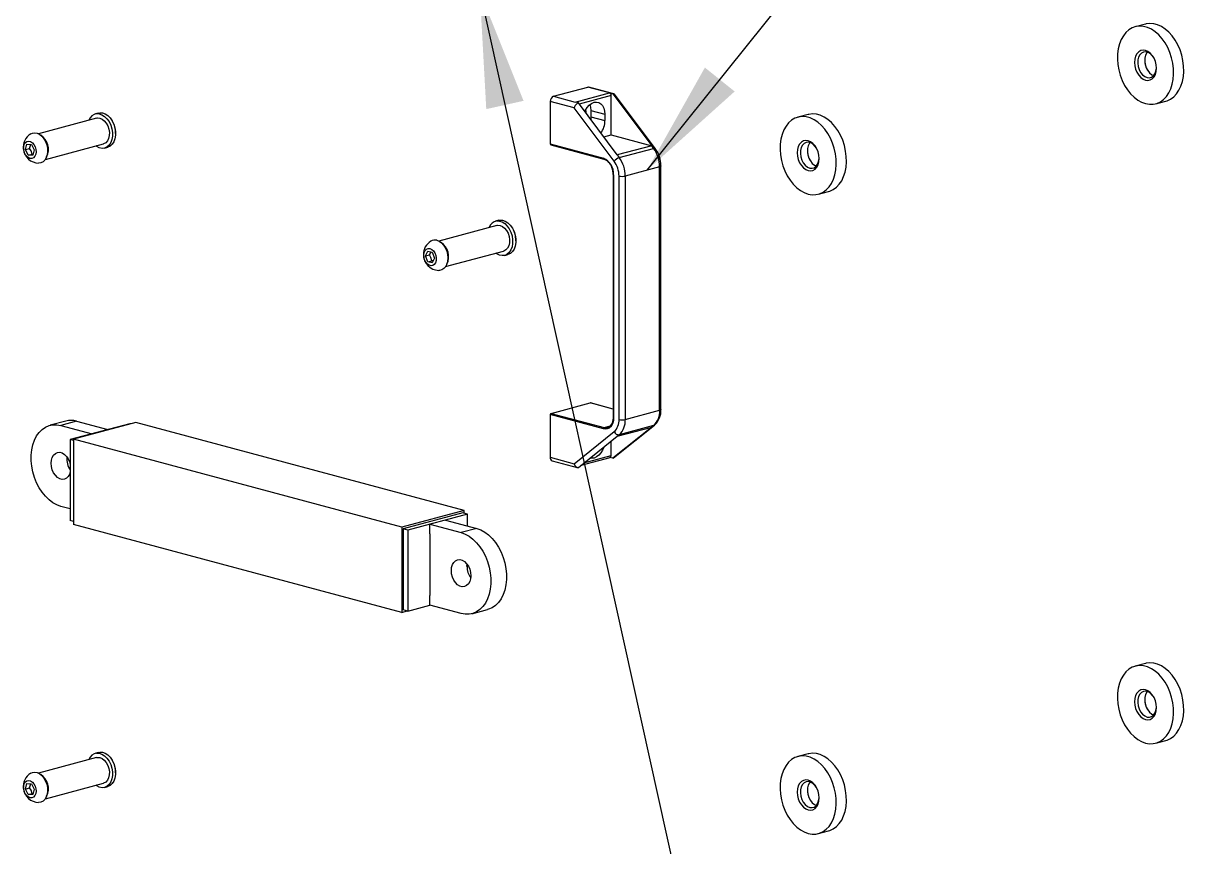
# Model space of a CAD drawing. Header units: millimetres. Extents: x -7982 to 6300, y -38 to 5016.
# Drawn here: x -5869 to -5344, y 1917 to 2289 of the extents above; entities that cross this region are included whole.
import ezdxf

# ---------------------------------------------------------------- set-up
doc = ezdxf.new("R2010")
doc.units = ezdxf.units.MM
doc.header["$LTSCALE"] = 15
doc.layers.add('FORMATO', color=7, linetype='Continuous')
doc.dimstyles.new('SLDDIMSTYLE0', dxfattribs={"dimtxt": 0.18, "dimasz": 52.5, "dimexe": 0, "dimexo": 0.0625, "dimgap": 0, "dimtad": 0, "dimtih": 1, "dimtoh": 1, "dimdec": 0, "dimrnd": 1e-09, "dimzin": 0, "dimdsep": 46, "dimtxsty": 'Standard', "dimsah": 1, "dimcen": 0.09, "dimadec": 0, "dimazin": 0, "dimtfac": 52.5, "dimtdec": 0, "dimtofl": 0, "dimtmove": 0, "dimatfit": 3, "dimfxl": 1, "dimfrac": 2, "dimtolj": 1, "dimtzin": 0, "dimarcsym": 0})

msp = doc.modelspace()

# ---------------------------------------------------------------- linework, layer by layer
at = {"color": 7, "linetype": 'Continuous', "lineweight": 25}
for p, q in [((-5361.77, 2289.05), (-5366.36, 2287.82)), ((-5629.54, 2256.42), (-5613.98, 2260.59)), ((-5619.64, 2253.77), (-5604.08, 2257.94)), ((-5604.08, 2257.94), (-5613.98, 2260.59)), ((-5602.19, 2257.57), (-5613.47, 2260.59)), ((-5604.08, 2257.94), (-5602.67, 2257.56)), ((-5602.67, 2257.56), (-5585.07, 2234.06)), ((-5583.44, 2232.77), (-5601.84, 2257.34)), ((-5620.13, 2251.21), (-5630.95, 2254.11)), ((-5630.95, 2254.11), (-5630.95, 2234.85)), ((-5629.54, 2256.42), (-5619.64, 2253.77)), ((-5618.23, 2253.39), (-5619.64, 2253.77)), ((-5600.63, 2229.89), (-5618.23, 2253.39)), ((-5603.38, 2238.96), (-5603.38, 2256.78)), ((-5357.05, 2253.04), (-5352.45, 2254.27)), ((-5835.26, 2248.84), (-5836.67, 2248.46)), ((-5602.01, 2227.02), (-5620.13, 2251.21)), ((-5614.65, 2249.42), (-5614.79, 2250.55)), ((-5614.65, 2248.62), (-5614.65, 2249.42)), ((-5612.57, 2247.18), (-5612.65, 2245.94)), ((-5612.57, 2249.97), (-5606.2, 2248.27)), ((-5612.57, 2249.97), (-5612.57, 2247.18)), ((-5612.57, 2247.18), (-5606.2, 2245.48)), ((-5606.2, 2248.27), (-5606.2, 2245.48)), ((-5514.34, 2248.17), (-5518.94, 2246.94)), ((-5836.15, 2246.52), (-5862.42, 2239.49)), ((-5828.95, 2245.08), (-5829.04, 2245.25)), ((-5827.53, 2239.59), (-5827.53, 2239.78)), ((-5606.74, 2238.06), (-5603.38, 2238.96)), ((-5603.38, 2238.96), (-5585.07, 2234.06)), ((-5868.36, 2232.29), (-5867.66, 2234.71)), ((-5868.36, 2232.29), (-5866.52, 2232.78)), ((-5867.05, 2229.8), (-5868.36, 2232.29)), ((-5867.66, 2234.71), (-5865.65, 2234.65)), ((-5865.65, 2234.65), (-5864.34, 2232.16)), ((-5864.34, 2232.16), (-5865.04, 2229.74)), ((-5859.31, 2227.9), (-5833.05, 2234.93)), ((-5832.53, 2233), (-5831.12, 2233.38)), ((-5630.95, 2234.85), (-5606.91, 2228.4)), ((-5630.73, 2234.46), (-5606.69, 2228.02)), ((-5585.07, 2234.06), (-5600.63, 2229.89)), ((-5599.72, 2228.68), (-5584.17, 2232.85)), ((-5584.17, 2232.85), (-5585.07, 2234.06)), ((-5867.05, 2229.8), (-5865.21, 2230.29)), ((-5865.04, 2229.74), (-5867.05, 2229.8)), ((-5864.88, 2230.3), (-5865.21, 2230.29)), ((-5600.63, 2229.89), (-5599.72, 2228.68)), ((-5602.46, 2221.01), (-5602.46, 2111.17)), ((-5602.32, 2220.91), (-5602.32, 2111.08)), ((-5581.46, 2224.54), (-5597.01, 2220.37)), ((-5581.46, 2114.46), (-5581.46, 2224.54)), ((-5580.87, 2114.84), (-5580.87, 2224.92)), ((-5599.84, 2110.29), (-5599.84, 2220.37)), ((-5597.01, 2220.37), (-5597.01, 2110.29)), ((-5509.62, 2212.17), (-5505.03, 2213.4)), ((-5654.24, 2200.34), (-5655.65, 2199.96)), ((-5655.13, 2198.03), (-5681.4, 2190.99)), ((-5647.93, 2196.59), (-5648.03, 2196.75)), ((-5646.51, 2191.1), (-5646.51, 2191.28)), ((-5687.37, 2184.24), (-5686.37, 2186.4)), ((-5687.37, 2184.24), (-5685.53, 2184.73)), ((-5686.33, 2181.57), (-5687.37, 2184.24)), ((-5686.37, 2186.4), (-5684.33, 2185.88)), ((-5684.33, 2185.88), (-5683.29, 2183.21)), ((-5678.29, 2179.4), (-5652.03, 2186.44)), ((-5651.51, 2184.5), (-5650.1, 2184.88)), ((-5686.33, 2181.57), (-5684.49, 2182.06)), ((-5684.29, 2181.06), (-5686.33, 2181.57)), ((-5683.87, 2181.95), (-5684.49, 2182.06)), ((-5683.29, 2183.21), (-5684.29, 2181.06)), ((-5630.6, 2113.06), (-5612.92, 2117.8)), ((-5602.46, 2115.03), (-5612.79, 2117.8)), ((-5630.95, 2112.49), (-5630.95, 2093.22)), ((-5606.91, 2106.05), (-5630.95, 2112.49)), ((-5630.6, 2113.06), (-5606.56, 2106.62)), ((-5597.01, 2110.29), (-5581.46, 2114.46)), ((-5850.12, 2109.59), (-5857.2, 2107.69)), ((-5845.21, 2109.54), (-5852.28, 2107.64)), ((-5852.28, 2107.64), (-5838.14, 2103.86)), ((-5821.17, 2108.4), (-5848.04, 2101.2)), ((-5818.34, 2108.99), (-5846.62, 2101.41)), ((-5845.21, 2109.54), (-5831.06, 2105.75)), ((-5831.06, 2105.75), (-5838.14, 2103.86)), ((-5820.84, 2108.32), (-5821.17, 2108.4)), ((-5669.84, 2069.2), (-5818.34, 2108.99)), ((-5585.07, 2106.88), (-5602.67, 2092.81)), ((-5602.28, 2093.01), (-5583.79, 2107.79)), ((-5600.63, 2102.71), (-5585.07, 2106.88)), ((-5584.17, 2107.6), (-5599.72, 2103.43)), ((-5585.07, 2106.88), (-5584.17, 2107.6)), ((-5846.62, 2100.82), (-5848.04, 2101.2)), ((-5848.04, 2101.2), (-5848.04, 2064.59)), ((-5698.13, 2061.63), (-5846.62, 2101.41)), ((-5846.62, 2101.41), (-5846.62, 2062.87)), ((-5620.13, 2090.32), (-5602.01, 2104.8)), ((-5618.23, 2088.64), (-5600.63, 2102.71)), ((-5603.38, 2093.96), (-5603.38, 2100.51)), ((-5599.72, 2103.43), (-5600.63, 2102.71)), ((-5630.95, 2093.22), (-5620.13, 2090.32)), ((-5630.06, 2091.67), (-5618.78, 2088.64)), ((-5616.94, 2089.67), (-5603.82, 2093.18)), ((-5602.67, 2092.81), (-5603.95, 2093.15)), ((-5848.04, 2069.9), (-5852.28, 2071.03)), ((-5669.84, 2069.2), (-5698.13, 2061.63)), ((-5669.84, 2067.86), (-5669.84, 2069.2)), ((-5846.62, 2064.21), (-5848.04, 2064.59)), ((-5670.55, 2068.05), (-5697.42, 2060.85)), ((-5668.43, 2067.48), (-5695.3, 2060.28)), ((-5678.33, 2064.83), (-5685.4, 2062.94)), ((-5678.33, 2064.83), (-5664.19, 2061.04)), ((-5668.43, 2067.48), (-5670.55, 2068.05)), ((-5668.43, 2062.18), (-5668.43, 2067.48)), ((-5698.13, 2023.09), (-5846.62, 2062.87)), ((-5698.13, 2061.63), (-5698.13, 2023.09)), ((-5695.3, 2060.28), (-5697.42, 2060.85)), ((-5697.42, 2060.85), (-5697.42, 2024.24)), ((-5695.3, 2060.28), (-5695.3, 2023.67)), ((-5685.4, 2062.94), (-5671.26, 2059.15)), ((-5685.4, 2058.6), (-5685.4, 2062.94)), ((-5685.4, 2058.6), (-5685.4, 2030.66)), ((-5664.19, 2061.04), (-5671.26, 2059.15)), ((-5668.61, 2043.92), (-5668.55, 2044.87)), ((-5668.43, 2042.19), (-5668.43, 2044.71)), ((-5695.3, 2023.67), (-5685.4, 2026.33)), ((-5685.4, 2026.33), (-5685.4, 2030.66)), ((-5671.26, 2022.54), (-5685.4, 2026.33)), ((-5698.13, 2023.09), (-5695.62, 2023.76)), ((-5695.3, 2023.67), (-5697.42, 2024.24)), ((-5666.34, 2022.49), (-5659.27, 2024.38)), ((-5361.77, 2000.01), (-5366.36, 1998.78)), ((-5357.05, 1964.01), (-5352.45, 1965.24)), ((-5835.26, 1959.8), (-5836.67, 1959.42)), ((-5514.34, 1959.14), (-5518.94, 1957.91)), ((-5836.15, 1957.49), (-5862.42, 1950.45)), ((-5828.95, 1956.05), (-5829.04, 1956.22)), ((-5827.53, 1950.56), (-5827.53, 1950.75)), ((-5868.36, 1943.25), (-5867.66, 1945.68)), ((-5868.36, 1943.25), (-5866.52, 1943.75)), ((-5867.05, 1940.77), (-5868.36, 1943.25)), ((-5867.66, 1945.68), (-5865.65, 1945.61)), ((-5865.65, 1945.61), (-5864.34, 1943.13)), ((-5864.34, 1943.13), (-5865.04, 1940.7)), ((-5859.31, 1938.86), (-5833.05, 1945.9)), ((-5832.53, 1943.97), (-5831.12, 1944.35)), ((-5867.05, 1940.77), (-5865.21, 1941.26)), ((-5865.04, 1940.7), (-5867.05, 1940.77)), ((-5864.88, 1941.26), (-5865.21, 1941.26)), ((-5509.62, 1923.13), (-5505.03, 1924.36))]:
    msp.add_line(p, q, dxfattribs=at)
at = {"color": 8, "linetype": 'Continuous', "lineweight": 25}
for p, q in [((-5603.38, 2256.78), (-5617.86, 2252.9)), ((-5614.65, 2249.42), (-5615.27, 2249.58)), ((-5602.46, 2115), (-5612.92, 2117.8)), ((-5606.56, 2106.62), (-5603.76, 2107.37)), ((-5615.7, 2090.66), (-5603.38, 2093.96))]:
    msp.add_line(p, q, dxfattribs=at)
at = {"color": 7, "linetype": 'Continuous', "lineweight": 25, "flags": 128}
for points in [[(-5352.45, 2254.27), (-5351.93, 2254.43), (-5350.36, 2255.15), (-5348.93, 2256.18), (-5347.65, 2257.52), (-5346.56, 2259.14), (-5345.67, 2260.99), (-5345, 2263.06), (-5344.57, 2265.29), (-5344.39, 2267.65), (-5344.45, 2270.08), (-5344.76, 2272.55), (-5345.31, 2275), (-5346.09, 2277.38), (-5347.08, 2279.65), (-5348.27, 2281.77), (-5349.63, 2283.69), (-5351.13, 2285.37), (-5352.75, 2286.79), (-5354.46, 2287.91), (-5356.22, 2288.72), (-5358, 2289.2), (-5359.75, 2289.33), (-5361.46, 2289.12), (-5361.77, 2289.05)], [(-5361.7, 2253.09), (-5359.93, 2252.78), (-5358.2, 2252.82), (-5356.53, 2253.2), (-5354.96, 2253.92), (-5353.52, 2254.95), (-5352.25, 2256.29), (-5351.15, 2257.9), (-5350.26, 2259.76), (-5349.6, 2261.83), (-5349.17, 2264.06), (-5348.98, 2266.42), (-5349.05, 2268.85), (-5349.35, 2271.32), (-5349.9, 2273.76), (-5350.68, 2276.15), (-5351.67, 2278.42), (-5352.86, 2280.53), (-5354.22, 2282.45), (-5355.73, 2284.14), (-5357.35, 2285.56), (-5359.06, 2286.68), (-5360.82, 2287.49), (-5362.59, 2287.97), (-5364.35, 2288.1), (-5366.06, 2287.89), (-5367.68, 2287.34), (-5369.19, 2286.46), (-5370.55, 2285.27), (-5371.73, 2283.79), (-5372.73, 2282.05), (-5373.51, 2280.09), (-5374.05, 2277.93), (-5374.36, 2275.63), (-5374.42, 2273.23), (-5374.24, 2270.78), (-5373.81, 2268.31), (-5373.14, 2265.89), (-5372.26, 2263.56), (-5371.16, 2261.36), (-5369.89, 2259.34), (-5368.45, 2257.53), (-5366.88, 2255.97), (-5365.21, 2254.7), (-5363.48, 2253.73), (-5361.7, 2253.09)], [(-5361.7, 2263.68), (-5360.6, 2263.56), (-5359.56, 2263.78), (-5358.62, 2264.33), (-5357.83, 2265.19), (-5357.24, 2266.31), (-5356.88, 2267.64), (-5356.75, 2269.1), (-5356.88, 2270.64), (-5357.24, 2272.16), (-5357.83, 2273.6), (-5358.62, 2274.87), (-5359.56, 2275.93), (-5360.6, 2276.71), (-5361.7, 2277.17), (-5362.81, 2277.3), (-5363.85, 2277.08), (-5364.79, 2276.53), (-5365.57, 2275.67), (-5366.16, 2274.55), (-5366.53, 2273.22), (-5366.65, 2271.76), (-5366.53, 2270.22), (-5366.16, 2268.7), (-5365.57, 2267.26), (-5364.79, 2265.98), (-5363.85, 2264.93), (-5362.81, 2264.15), (-5361.7, 2263.68)], [(-5357.98, 2273.88), (-5358.5, 2274.63), (-5359.44, 2275.57), (-5360.47, 2276.21), (-5361.53, 2276.5), (-5362.56, 2276.41), (-5363.49, 2275.96), (-5364.27, 2275.18), (-5364.84, 2274.11), (-5365.16, 2272.82), (-5365.23, 2271.39), (-5365.03, 2269.91), (-5364.58, 2268.48), (-5363.9, 2267.18), (-5363.04, 2266.1), (-5362.05, 2265.3), (-5361, 2264.84), (-5361, 2264.84)], [(-5360.83, 2276.35), (-5361.08, 2276.03), (-5361.65, 2274.96), (-5361.98, 2273.67), (-5362.05, 2272.24), (-5361.85, 2270.77), (-5361.4, 2269.33), (-5360.72, 2268.04), (-5359.86, 2266.95), (-5358.87, 2266.15), (-5357.98, 2265.74)], [(-5361, 2264.84), (-5359.94, 2264.74), (-5358.95, 2265.01), (-5358.09, 2265.63), (-5357.41, 2266.56), (-5356.96, 2267.75), (-5356.76, 2269.12), (-5356.76, 2269.3)], [(-5613.98, 2260.59), (-5613.71, 2260.62), (-5613.47, 2260.59)], [(-5615.27, 2249.58), (-5615.02, 2250.11), (-5614.24, 2251.39), (-5613.3, 2252.44), (-5612.26, 2253.22), (-5611.15, 2253.69), (-5610.05, 2253.81), (-5609.01, 2253.59), (-5608.07, 2253.04), (-5607.28, 2252.18), (-5606.7, 2251.06), (-5606.33, 2249.74), (-5606.2, 2248.27)], [(-5613.03, 2252.68), (-5612.69, 2251.44), (-5612.57, 2249.97)], [(-5836.12, 2248.56), (-5834.92, 2248.51), (-5833.7, 2248.09), (-5832.52, 2247.34), (-5831.43, 2246.27), (-5830.5, 2244.94), (-5829.76, 2243.42), (-5829.24, 2241.77), (-5828.98, 2240.07), (-5828.98, 2238.4), (-5829.24, 2236.84), (-5829.75, 2235.47), (-5830.49, 2234.34), (-5831.42, 2233.5), (-5832.5, 2233.01), (-5833.68, 2232.88), (-5834.9, 2233.11), (-5836.1, 2233.7), (-5836.53, 2234)], [(-5835.26, 2248.84), (-5834.71, 2248.94), (-5833.5, 2248.89), (-5832.28, 2248.47), (-5831.1, 2247.71), (-5830.02, 2246.65), (-5829.09, 2245.32), (-5828.34, 2243.8), (-5827.83, 2242.15), (-5827.56, 2240.45), (-5827.56, 2238.78), (-5827.82, 2237.22), (-5828.33, 2235.85), (-5829.07, 2234.72), (-5830, 2233.88), (-5831.08, 2233.39), (-5831.12, 2233.38)], [(-5514.28, 2212.21), (-5512.51, 2211.9), (-5510.77, 2211.94), (-5509.1, 2212.32), (-5507.54, 2213.04), (-5506.1, 2214.08), (-5504.82, 2215.41), (-5503.73, 2217.03), (-5502.84, 2218.88), (-5502.18, 2220.95), (-5501.75, 2223.18), (-5501.56, 2225.54), (-5501.62, 2227.97), (-5501.93, 2230.44), (-5502.48, 2232.89), (-5503.26, 2235.27), (-5504.25, 2237.54), (-5505.44, 2239.66), (-5506.8, 2241.58), (-5508.31, 2243.26), (-5509.93, 2244.68), (-5511.63, 2245.81), (-5513.39, 2246.61), (-5515.17, 2247.09), (-5516.93, 2247.22), (-5518.63, 2247.01), (-5520.26, 2246.46), (-5521.76, 2245.59), (-5523.12, 2244.4), (-5524.31, 2242.92), (-5525.3, 2241.18), (-5526.08, 2239.21), (-5526.63, 2237.06), (-5526.94, 2234.76), (-5527, 2232.35), (-5526.82, 2229.9), (-5526.39, 2227.44), (-5525.72, 2225.01), (-5524.83, 2222.68), (-5523.74, 2220.48), (-5522.46, 2218.46), (-5521.03, 2216.65), (-5519.46, 2215.1), (-5517.79, 2213.82), (-5516.05, 2212.85), (-5514.28, 2212.21)], [(-5505.03, 2213.4), (-5504.51, 2213.55), (-5502.94, 2214.27), (-5501.5, 2215.31), (-5500.23, 2216.65), (-5499.13, 2218.26), (-5498.24, 2220.12), (-5497.58, 2222.18), (-5497.15, 2224.41), (-5496.96, 2226.77), (-5497.03, 2229.2), (-5497.33, 2231.67), (-5497.88, 2234.12), (-5498.66, 2236.5), (-5499.65, 2238.77), (-5500.84, 2240.89), (-5502.2, 2242.81), (-5503.71, 2244.49), (-5505.33, 2245.91), (-5507.04, 2247.04), (-5508.8, 2247.85), (-5510.57, 2248.32), (-5512.33, 2248.46), (-5514.04, 2248.25), (-5514.34, 2248.17)], [(-5836.15, 2246.52), (-5835.74, 2246.6), (-5834.69, 2246.53), (-5833.63, 2246.1), (-5832.64, 2245.33), (-5831.76, 2244.27), (-5831.07, 2242.98), (-5830.59, 2241.56), (-5830.37, 2240.08), (-5830.42, 2238.65), (-5830.72, 2237.34), (-5831.27, 2236.25), (-5832.03, 2235.44), (-5832.95, 2234.96), (-5833.05, 2234.93)], [(-5865.92, 2239.44), (-5865.15, 2239.79), (-5864.08, 2239.93)], [(-5864.08, 2239.93), (-5862.98, 2239.72), (-5861.88, 2239.18), (-5860.86, 2238.33), (-5859.95, 2237.22), (-5859.21, 2235.9), (-5858.67, 2234.44), (-5858.36, 2232.9), (-5858.3, 2231.38), (-5858.48, 2229.94), (-5858.9, 2228.65), (-5859.54, 2227.59), (-5860.36, 2226.8), (-5861.33, 2226.32), (-5862.38, 2226.18)], [(-5514.28, 2222.81), (-5513.18, 2222.68), (-5512.13, 2222.9), (-5511.19, 2223.45), (-5510.41, 2224.31), (-5509.82, 2225.43), (-5509.45, 2226.76), (-5509.33, 2228.23), (-5509.45, 2229.76), (-5509.82, 2231.28), (-5510.41, 2232.72), (-5511.19, 2234), (-5512.13, 2235.05), (-5513.18, 2235.83), (-5514.28, 2236.3), (-5515.38, 2236.42), (-5516.43, 2236.2), (-5517.37, 2235.65), (-5518.15, 2234.79), (-5518.74, 2233.67), (-5519.11, 2232.35), (-5519.23, 2230.88), (-5519.11, 2229.34), (-5518.74, 2227.82), (-5518.15, 2226.38), (-5517.37, 2225.11), (-5516.43, 2224.05), (-5515.38, 2223.27), (-5514.28, 2222.81)], [(-5866.83, 2236.15), (-5865.99, 2235.95), (-5865.18, 2235.42), (-5864.47, 2234.6), (-5863.93, 2233.58), (-5863.61, 2232.43), (-5863.53, 2231.26), (-5863.69, 2230.18), (-5864.1, 2229.28), (-5864.7, 2228.65), (-5865.46, 2228.33), (-5866.29, 2228.35), (-5867.12, 2228.72), (-5867.89, 2229.4), (-5868.52, 2230.34), (-5868.96, 2231.43), (-5869.16, 2232.6), (-5869.12, 2233.74), (-5868.83, 2234.74), (-5868.32, 2235.52), (-5867.63, 2236), (-5866.83, 2236.15)], [(-5866.52, 2232.78), (-5865.98, 2234.17), (-5865.89, 2234.75)], [(-5865.21, 2230.29), (-5865.79, 2231.72), (-5866.52, 2232.78)], [(-5510.56, 2233), (-5511.08, 2233.75), (-5512.01, 2234.7), (-5513.04, 2235.33), (-5514.11, 2235.62), (-5515.14, 2235.53), (-5516.07, 2235.09), (-5516.84, 2234.3), (-5517.41, 2233.23), (-5517.74, 2231.94), (-5517.81, 2230.51), (-5517.61, 2229.04), (-5517.16, 2227.6), (-5516.48, 2226.31), (-5515.62, 2225.22), (-5514.63, 2224.43), (-5513.57, 2223.96), (-5513.57, 2223.96)], [(-5513.4, 2235.47), (-5513.66, 2235.15), (-5514.23, 2234.08), (-5514.56, 2232.79), (-5514.63, 2231.37), (-5514.43, 2229.89), (-5513.97, 2228.46), (-5513.3, 2227.16), (-5512.44, 2226.08), (-5511.45, 2225.28), (-5510.56, 2224.86)], [(-5513.57, 2223.96), (-5512.52, 2223.86), (-5511.53, 2224.13), (-5510.67, 2224.75), (-5509.99, 2225.68), (-5509.54, 2226.87), (-5509.34, 2228.24), (-5509.33, 2228.42)], [(-5655.1, 2200.06), (-5653.9, 2200.01), (-5652.68, 2199.6), (-5651.5, 2198.84), (-5650.42, 2197.77), (-5649.48, 2196.44), (-5648.74, 2194.92), (-5648.22, 2193.27), (-5647.96, 2191.57), (-5647.96, 2189.91), (-5648.22, 2188.35), (-5648.73, 2186.97), (-5649.47, 2185.84), (-5650.4, 2185.01), (-5651.48, 2184.51), (-5652.66, 2184.38), (-5653.88, 2184.61), (-5655.08, 2185.2), (-5655.51, 2185.5)], [(-5654.24, 2200.34), (-5653.69, 2200.44), (-5652.48, 2200.39), (-5651.26, 2199.98), (-5650.08, 2199.22), (-5649, 2198.15), (-5648.07, 2196.82), (-5647.33, 2195.3), (-5646.81, 2193.65), (-5646.54, 2191.95), (-5646.54, 2190.28), (-5646.8, 2188.73), (-5647.31, 2187.35), (-5648.05, 2186.22), (-5648.98, 2185.39), (-5650.06, 2184.89), (-5650.1, 2184.88)], [(-5655.13, 2198.03), (-5654.72, 2198.11), (-5653.67, 2198.04), (-5652.61, 2197.6), (-5651.62, 2196.83), (-5650.74, 2195.77), (-5650.05, 2194.49), (-5649.57, 2193.06), (-5649.35, 2191.59), (-5649.4, 2190.15), (-5649.7, 2188.84), (-5650.26, 2187.75), (-5651.01, 2186.94), (-5651.94, 2186.46), (-5652.03, 2186.44)], [(-5682.28, 2191.32), (-5681.18, 2190.87), (-5680.13, 2190.11), (-5679.18, 2189.07), (-5678.39, 2187.8), (-5677.79, 2186.37), (-5677.41, 2184.85), (-5677.27, 2183.32), (-5677.38, 2181.84), (-5677.73, 2180.51), (-5678.31, 2179.37), (-5679.08, 2178.5), (-5680.02, 2177.93), (-5681.06, 2177.69), (-5681.37, 2177.69)], [(-5685.37, 2187.59), (-5684.53, 2187.21), (-5683.77, 2186.52), (-5683.14, 2185.58), (-5682.71, 2184.48), (-5682.51, 2183.31), (-5682.57, 2182.17), (-5682.86, 2181.18), (-5683.38, 2180.41), (-5684.07, 2179.94), (-5684.87, 2179.8), (-5685.72, 2180.01), (-5686.53, 2180.55), (-5687.23, 2181.38), (-5687.76, 2182.41), (-5688.08, 2183.56), (-5688.15, 2184.72), (-5687.98, 2185.8), (-5687.56, 2186.69), (-5686.95, 2187.32), (-5686.2, 2187.63), (-5685.37, 2187.59)], [(-5685.53, 2184.73), (-5684.82, 2185.97), (-5684.81, 2186)], [(-5684.49, 2182.06), (-5684.91, 2183.59), (-5685.53, 2184.73)], [(-5612.92, 2117.8), (-5612.85, 2117.81), (-5612.79, 2117.8)], [(-5602.32, 2111.08), (-5602.4, 2109.88), (-5602.67, 2108.78), (-5603.09, 2107.81), (-5603.66, 2107.01), (-5604.36, 2106.42), (-5605.15, 2106.05), (-5606.02, 2105.93), (-5606.91, 2106.05)], [(-5602.46, 2111.17), (-5602.49, 2110.5), (-5602.49, 2110.5)], [(-5852.28, 2071.03), (-5854.11, 2071.69), (-5855.9, 2072.68), (-5857.63, 2073.98), (-5859.26, 2075.57), (-5860.76, 2077.41), (-5862.1, 2079.48), (-5863.25, 2081.72), (-5864.21, 2084.11), (-5864.94, 2086.6), (-5865.43, 2089.14), (-5865.68, 2091.68), (-5865.68, 2094.18), (-5865.43, 2096.59), (-5864.94, 2098.86), (-5864.21, 2100.96), (-5863.25, 2102.84), (-5862.1, 2104.46), (-5860.76, 2105.81), (-5859.26, 2106.85), (-5857.63, 2107.56), (-5855.9, 2107.94), (-5854.11, 2107.96), (-5852.28, 2107.64)], [(-5605.01, 2106.61), (-5604.93, 2106.63), (-5604.82, 2106.66)], [(-5848.04, 2086.52), (-5848.36, 2085.49), (-5848.97, 2084.46), (-5849.77, 2083.71), (-5850.71, 2083.29), (-5851.75, 2083.22), (-5852.81, 2083.5), (-5853.85, 2084.13), (-5854.79, 2085.06), (-5855.59, 2086.23), (-5856.19, 2087.59), (-5856.57, 2089.05), (-5856.7, 2090.52), (-5856.57, 2091.93), (-5856.19, 2093.19), (-5855.59, 2094.22), (-5854.79, 2094.97), (-5853.85, 2095.39), (-5852.81, 2095.46), (-5851.75, 2095.17), (-5850.71, 2094.55), (-5849.77, 2093.62), (-5848.97, 2092.45), (-5848.36, 2091.09), (-5848.04, 2089.89)], [(-5606.71, 2097.84), (-5607.28, 2096.46), (-5608.07, 2095.19), (-5609.01, 2094.13), (-5610.05, 2093.35), (-5611.15, 2092.89), (-5612.26, 2092.76), (-5612.97, 2092.87)], [(-5671.26, 2059.15), (-5669.43, 2058.49), (-5667.63, 2057.5), (-5665.91, 2056.2), (-5664.28, 2054.61), (-5662.78, 2052.77), (-5661.44, 2050.71), (-5660.28, 2048.46), (-5659.33, 2046.07), (-5658.6, 2043.58), (-5658.1, 2041.04), (-5657.86, 2038.5), (-5657.86, 2036), (-5658.1, 2033.59), (-5658.6, 2031.32), (-5659.33, 2029.22), (-5660.28, 2027.34), (-5661.44, 2025.72), (-5662.78, 2024.37), (-5664.28, 2023.33), (-5665.91, 2022.62), (-5667.63, 2022.24), (-5669.43, 2022.22), (-5671.26, 2022.54)], [(-5664.19, 2061.04), (-5662.36, 2060.38), (-5660.56, 2059.39), (-5658.84, 2058.09), (-5657.21, 2056.51), (-5655.71, 2054.66), (-5654.37, 2052.6), (-5653.21, 2050.35), (-5652.26, 2047.96), (-5651.53, 2045.47), (-5651.03, 2042.94), (-5650.78, 2040.39), (-5650.78, 2037.9), (-5651.03, 2035.49), (-5651.53, 2033.21), (-5652.26, 2031.12), (-5653.21, 2029.24), (-5654.37, 2027.61), (-5655.71, 2026.26), (-5657.21, 2025.23), (-5658.84, 2024.51), (-5659.27, 2024.38)], [(-5675.68, 2042.03), (-5675.55, 2043.43), (-5675.17, 2044.69), (-5674.57, 2045.72), (-5673.77, 2046.47), (-5672.83, 2046.89), (-5671.79, 2046.96), (-5670.73, 2046.68), (-5669.69, 2046.05), (-5668.75, 2045.12), (-5667.95, 2043.95), (-5667.35, 2042.59), (-5666.97, 2041.13), (-5666.84, 2039.66), (-5666.97, 2038.25), (-5667.35, 2037), (-5667.95, 2035.96), (-5668.75, 2035.21), (-5669.69, 2034.79), (-5670.73, 2034.72), (-5671.79, 2035.01), (-5672.83, 2035.63), (-5673.77, 2036.56), (-5674.57, 2037.74), (-5675.17, 2039.09), (-5675.55, 2040.55), (-5675.68, 2042.03)], [(-5352.45, 1965.24), (-5351.93, 1965.4), (-5350.36, 1966.11), (-5348.93, 1967.15), (-5347.65, 1968.49), (-5346.56, 1970.1), (-5345.67, 1971.96), (-5345, 1974.03), (-5344.57, 1976.26), (-5344.39, 1978.61), (-5344.45, 1981.05), (-5344.76, 1983.51), (-5345.31, 1985.96), (-5346.09, 1988.35), (-5347.08, 1990.62), (-5348.27, 1992.73), (-5349.63, 1994.65), (-5351.13, 1996.34), (-5352.75, 1997.76), (-5354.46, 1998.88), (-5356.22, 1999.69), (-5358, 2000.16), (-5359.75, 2000.3), (-5361.46, 2000.09), (-5361.77, 2000.01)], [(-5361.7, 1964.05), (-5359.93, 1963.75), (-5358.2, 1963.79), (-5356.53, 1964.17), (-5354.96, 1964.88), (-5353.52, 1965.92), (-5352.25, 1967.26), (-5351.15, 1968.87), (-5350.26, 1970.73), (-5349.6, 1972.79), (-5349.17, 1975.03), (-5348.98, 1977.38), (-5349.05, 1979.82), (-5349.35, 1982.28), (-5349.9, 1984.73), (-5350.68, 1987.11), (-5351.67, 1989.39), (-5352.86, 1991.5), (-5354.22, 1993.42), (-5355.73, 1995.11), (-5357.35, 1996.53), (-5359.06, 1997.65), (-5360.82, 1998.46), (-5362.59, 1998.93), (-5364.35, 1999.07), (-5366.06, 1998.86), (-5367.68, 1998.31), (-5369.19, 1997.43), (-5370.55, 1996.24), (-5371.73, 1994.76), (-5372.73, 1993.02), (-5373.51, 1991.05), (-5374.05, 1988.9), (-5374.36, 1986.6), (-5374.42, 1984.2), (-5374.24, 1981.74), (-5373.81, 1979.28), (-5373.14, 1976.86), (-5372.26, 1974.53), (-5371.16, 1972.33), (-5369.89, 1970.3), (-5368.45, 1968.5), (-5366.88, 1966.94), (-5365.21, 1965.67), (-5363.48, 1964.7), (-5361.7, 1964.05)], [(-5361.7, 1974.65), (-5360.6, 1974.53), (-5359.56, 1974.74), (-5358.62, 1975.3), (-5357.83, 1976.15), (-5357.24, 1977.27), (-5356.88, 1978.6), (-5356.75, 1980.07), (-5356.88, 1981.6), (-5357.24, 1983.13), (-5357.83, 1984.56), (-5358.62, 1985.84), (-5359.56, 1986.9), (-5360.6, 1987.68), (-5361.7, 1988.14), (-5362.81, 1988.27), (-5363.85, 1988.05), (-5364.79, 1987.5), (-5365.57, 1986.64), (-5366.16, 1985.52), (-5366.53, 1984.19), (-5366.65, 1982.72), (-5366.53, 1981.19), (-5366.16, 1979.66), (-5365.57, 1978.23), (-5364.79, 1976.95), (-5363.85, 1975.9), (-5362.81, 1975.12), (-5361.7, 1974.65)], [(-5357.98, 1984.85), (-5358.5, 1985.59), (-5359.44, 1986.54), (-5360.47, 1987.18), (-5361.53, 1987.46), (-5362.56, 1987.38), (-5363.49, 1986.93), (-5364.27, 1986.15), (-5364.84, 1985.08), (-5365.16, 1983.79), (-5365.23, 1982.36), (-5365.03, 1980.88), (-5364.58, 1979.45), (-5363.9, 1978.15), (-5363.04, 1977.07), (-5362.05, 1976.27), (-5361, 1975.8), (-5361, 1975.8)], [(-5360.83, 1987.32), (-5361.08, 1987), (-5361.65, 1985.93), (-5361.98, 1984.64), (-5362.05, 1983.21), (-5361.85, 1981.73), (-5361.4, 1980.3), (-5360.72, 1979), (-5359.86, 1977.92), (-5358.87, 1977.12), (-5357.98, 1976.71)], [(-5361, 1975.8), (-5359.94, 1975.7), (-5358.95, 1975.97), (-5358.09, 1976.59), (-5357.41, 1977.53), (-5356.96, 1978.72), (-5356.76, 1980.09), (-5356.76, 1980.27)], [(-5836.12, 1959.53), (-5834.92, 1959.48), (-5833.7, 1959.06), (-5832.52, 1958.3), (-5831.43, 1957.23), (-5830.5, 1955.91), (-5829.76, 1954.38), (-5829.24, 1952.73), (-5828.98, 1951.04), (-5828.98, 1949.37), (-5829.24, 1947.81), (-5829.75, 1946.43), (-5830.49, 1945.3), (-5831.42, 1944.47), (-5832.5, 1943.98), (-5833.68, 1943.84), (-5834.9, 1944.08), (-5836.1, 1944.67), (-5836.53, 1944.97)], [(-5835.26, 1959.8), (-5834.71, 1959.91), (-5833.5, 1959.86), (-5832.28, 1959.44), (-5831.1, 1958.68), (-5830.02, 1957.61), (-5829.09, 1956.29), (-5828.34, 1954.76), (-5827.83, 1953.11), (-5827.56, 1951.42), (-5827.56, 1949.75), (-5827.82, 1948.19), (-5828.33, 1946.81), (-5829.07, 1945.68), (-5830, 1944.85), (-5831.08, 1944.36), (-5831.12, 1944.35)], [(-5514.28, 1923.18), (-5512.51, 1922.87), (-5510.77, 1922.91), (-5509.1, 1923.29), (-5507.54, 1924.01), (-5506.1, 1925.04), (-5504.82, 1926.38), (-5503.73, 1927.99), (-5502.84, 1929.85), (-5502.18, 1931.92), (-5501.75, 1934.15), (-5501.56, 1936.51), (-5501.62, 1938.94), (-5501.93, 1941.41), (-5502.48, 1943.85), (-5503.26, 1946.24), (-5504.25, 1948.51), (-5505.44, 1950.62), (-5506.8, 1952.54), (-5508.31, 1954.23), (-5509.93, 1955.65), (-5511.63, 1956.77), (-5513.39, 1957.58), (-5515.17, 1958.06), (-5516.93, 1958.19), (-5518.63, 1957.98), (-5520.26, 1957.43), (-5521.76, 1956.55), (-5523.12, 1955.36), (-5524.31, 1953.88), (-5525.3, 1952.14), (-5526.08, 1950.18), (-5526.63, 1948.02), (-5526.94, 1945.72), (-5527, 1943.32), (-5526.82, 1940.87), (-5526.39, 1938.4), (-5525.72, 1935.98), (-5524.83, 1933.65), (-5523.74, 1931.45), (-5522.46, 1929.43), (-5521.03, 1927.62), (-5519.46, 1926.06), (-5517.79, 1924.79), (-5516.05, 1923.82), (-5514.28, 1923.18)], [(-5505.03, 1924.36), (-5504.51, 1924.52), (-5502.94, 1925.24), (-5501.5, 1926.27), (-5500.23, 1927.61), (-5499.13, 1929.23), (-5498.24, 1931.08), (-5497.58, 1933.15), (-5497.15, 1935.38), (-5496.96, 1937.74), (-5497.03, 1940.17), (-5497.33, 1942.64), (-5497.88, 1945.09), (-5498.66, 1947.47), (-5499.65, 1949.74), (-5500.84, 1951.86), (-5502.2, 1953.78), (-5503.71, 1955.46), (-5505.33, 1956.88), (-5507.04, 1958), (-5508.8, 1958.81), (-5510.57, 1959.29), (-5512.33, 1959.42), (-5514.04, 1959.21), (-5514.34, 1959.14)], [(-5836.15, 1957.49), (-5835.74, 1957.57), (-5834.69, 1957.5), (-5833.63, 1957.07), (-5832.64, 1956.29), (-5831.76, 1955.23), (-5831.07, 1953.95), (-5830.59, 1952.53), (-5830.37, 1951.05), (-5830.42, 1949.61), (-5830.72, 1948.31), (-5831.27, 1947.22), (-5832.03, 1946.41), (-5832.95, 1945.93), (-5833.05, 1945.9)], [(-5865.92, 1950.41), (-5865.15, 1950.76), (-5864.08, 1950.89)], [(-5864.08, 1950.89), (-5862.98, 1950.69), (-5861.88, 1950.15), (-5860.86, 1949.3), (-5859.95, 1948.19), (-5859.21, 1946.87), (-5858.67, 1945.4), (-5858.36, 1943.87), (-5858.3, 1942.34), (-5858.48, 1940.9), (-5858.9, 1939.62), (-5859.54, 1938.56), (-5860.36, 1937.77), (-5861.33, 1937.29), (-5862.38, 1937.15)], [(-5866.83, 1947.12), (-5865.99, 1946.92), (-5865.18, 1946.38), (-5864.47, 1945.57), (-5863.93, 1944.54), (-5863.61, 1943.4), (-5863.53, 1942.23), (-5863.69, 1941.15), (-5864.1, 1940.25), (-5864.7, 1939.61), (-5865.46, 1939.29), (-5866.29, 1939.32), (-5867.12, 1939.69), (-5867.89, 1940.37), (-5868.52, 1941.3), (-5868.96, 1942.4), (-5869.16, 1943.57), (-5869.12, 1944.71), (-5868.83, 1945.71), (-5868.32, 1946.48), (-5867.63, 1946.97), (-5866.83, 1947.12)], [(-5866.52, 1943.75), (-5865.98, 1945.13), (-5865.89, 1945.72)], [(-5865.21, 1941.26), (-5865.79, 1942.68), (-5866.52, 1943.75)], [(-5514.28, 1933.77), (-5513.18, 1933.65), (-5512.13, 1933.87), (-5511.19, 1934.42), (-5510.41, 1935.28), (-5509.82, 1936.4), (-5509.45, 1937.73), (-5509.33, 1939.19), (-5509.45, 1940.73), (-5509.82, 1942.25), (-5510.41, 1943.69), (-5511.19, 1944.96), (-5512.13, 1946.02), (-5513.18, 1946.8), (-5514.28, 1947.26), (-5515.38, 1947.39), (-5516.43, 1947.17), (-5517.37, 1946.62), (-5518.15, 1945.76), (-5518.74, 1944.64), (-5519.11, 1943.31), (-5519.23, 1941.85), (-5519.11, 1940.31), (-5518.74, 1938.79), (-5518.15, 1937.35), (-5517.37, 1936.07), (-5516.43, 1935.02), (-5515.38, 1934.24), (-5514.28, 1933.77)], [(-5510.56, 1943.97), (-5511.08, 1944.72), (-5512.01, 1945.66), (-5513.04, 1946.3), (-5514.11, 1946.59), (-5515.14, 1946.5), (-5516.07, 1946.05), (-5516.84, 1945.27), (-5517.41, 1944.2), (-5517.74, 1942.91), (-5517.81, 1941.48), (-5517.61, 1940), (-5517.16, 1938.57), (-5516.48, 1937.27), (-5515.62, 1936.19), (-5514.63, 1935.39), (-5513.57, 1934.93), (-5513.57, 1934.93)], [(-5513.4, 1946.44), (-5513.66, 1946.12), (-5514.23, 1945.05), (-5514.56, 1943.76), (-5514.63, 1942.33), (-5514.43, 1940.86), (-5513.97, 1939.42), (-5513.3, 1938.13), (-5512.44, 1937.04), (-5511.45, 1936.24), (-5510.56, 1935.83)], [(-5513.57, 1934.93), (-5512.52, 1934.83), (-5511.53, 1935.1), (-5510.67, 1935.72), (-5509.99, 1936.65), (-5509.54, 1937.84), (-5509.34, 1939.21), (-5509.33, 1939.39)]]:
    msp.add_lwpolyline(points, dxfattribs=at)
at = {"color": 8, "linetype": 'Continuous', "lineweight": 25, "flags": 128}
for points in [[(-5602.46, 2221.01), (-5602.46, 2221.01), (-5602.45, 2220.98), (-5602.42, 2220.95), (-5602.38, 2220.93), (-5602.32, 2220.91)], [(-5580.87, 2224.92), (-5580.91, 2224.82), (-5581.02, 2224.71), (-5581.21, 2224.62), (-5581.46, 2224.54)], [(-5602.46, 2111.17), (-5602.45, 2111.15), (-5602.42, 2111.12), (-5602.38, 2111.1), (-5602.32, 2111.08)], [(-5580.87, 2114.84), (-5580.91, 2114.73), (-5581.02, 2114.63), (-5581.21, 2114.54), (-5581.46, 2114.46)], [(-5606.56, 2106.62), (-5605.73, 2106.51), (-5605.01, 2106.61)], [(-5583.79, 2107.79), (-5583.91, 2107.71), (-5584.17, 2107.6)]]:
    msp.add_lwpolyline(points, dxfattribs=at)
at = {"color": 7, "linetype": 'Continuous', "lineweight": 25}
for centre, radius, start, end in [((-5352, 2273.03), 10.06, 181.3677, 208.6282), ((-5604.56, 2256.85), 1.18, 356.6365, 66.4081), ((-5628.59, 2254.25), 2.36, 113.5919, 183.3635), ((-5835.38, 2244.12), 4.5, 99.4812, 160.9338), ((-5838.29, 2239.74), 10.76, 0.2141, 29.7818), ((-5616.13, 2245.49), 9.93, 324.7738, 359.9039), ((-5862.29, 2233.39), 7.04, 121.0723, 187.4086), ((-5865.39, 2232.48), 7.49, 332.5037, 57.4922), ((-5862.21, 2233.3), 7.1, 186.6267, 268.5595), ((-5630.58, 2234.8), 0.375, 173.2709, 246.7306), ((-5595.61, 2224.52), 14.15, 0.0712, 36.0572), ((-5594.09, 2224.94), 13.22, 359.916, 36.32), ((-5504.57, 2232.15), 10.06, 181.3681, 208.6278), ((-5609.99, 2221.36), 7.69, 356.6365, 66.4081), ((-5608.61, 2222.59), 5.76, 16.1644, 70.5143), ((-5598.3, 2224.32), 4.59, 108.0735, 143.9607), ((-5611.16, 2220.36), 11.32, 0.0712, 36.0572), ((-5611.16, 2220.36), 14.15, 0.0712, 36.0572), ((-5611.1, 2220.99), 8.64, 0.1195, 21.7785), ((-5598.43, 2226.49), 6.28, 256.9836, 283.0164), ((-5654.36, 2195.62), 4.5, 99.4812, 160.9338), ((-5657.27, 2191.24), 10.76, 0.2141, 29.7818), ((-5681.42, 2184.96), 6.89, 120.5912, 181.3894), ((-5683.16, 2188.08), 3.36, 74.8877, 121.7086), ((-5684.37, 2183.98), 7.49, 332.5037, 57.4922), ((-5681.21, 2184.8), 7.09, 180.0663, 268.5408), ((-5630.36, 2112.52), 0.591, 113.5919, 183.3635), ((-5606.36, 2110.26), 3.88, 292.8876, 3.4818), ((-5606.77, 2109.86), 6.95, 313.3048, 3.5643), ((-5598.43, 2116.41), 6.28, 256.9836, 283.0164), ((-5605.68, 2109.75), 8.68, 313.3048, 3.5643), ((-5590.12, 2113.92), 8.68, 313.3048, 3.5643), ((-5589.78, 2114.4), 8.92, 312.182, 2.8187), ((-5847.75, 2100.48), 9.41, 74.3038, 104.593), ((-5606.32, 2106.08), 0.591, 113.5919, 183.3635), ((-5599.95, 2105.64), 2.22, 202.2283, 275.8488), ((-5840.88, 2092.39), 8.74, 173.5542, 215.0903), ((-5629.46, 2093.04), 1.5, 173.2709, 246.7306), ((-5604.08, 2093.85), 0.709, 290.7482, 9.2503), ((-5659.79, 2043.92), 8.82, 180.0296, 216.2796), ((-5352, 1984), 10.06, 181.3682, 208.6277), ((-5835.38, 1955.09), 4.5, 99.4812, 160.9338), ((-5838.29, 1950.71), 10.76, 0.2141, 29.7818), ((-5862.29, 1944.35), 7.04, 121.0723, 187.4086), ((-5865.39, 1943.45), 7.49, 332.5037, 57.4922), ((-5862.21, 1944.27), 7.1, 186.6267, 268.5595), ((-5504.57, 1943.12), 10.06, 181.3683, 208.6276)]:
    msp.add_arc(centre, radius, start, end, dxfattribs=at)
at = {"color": 8, "linetype": 'Continuous', "lineweight": 25}
for centre, radius, start, end in [((-5583.87, 2232.24), 0.681, 50.8144, 115.9819), ((-5606.54, 2228.36), 0.376, 173.3404, 246.0266)]:
    msp.add_arc(centre, radius, start, end, dxfattribs=at)
at = {"color": 7, "linetype": 'Continuous', "lineweight": 25}
for centre, major_axis, ratio, start_param, end_param in [((-5603.16, 2255.76), (1.17, 1.72), 0.544531, 6.096962, 6.844091), ((-5618.71, 2251.59), (1.17, 1.72), 0.544531, 0.560905, 2.131702), ((-5618.71, 2090.7), (-0.43, 2.07), 0.691523, 1.609169, 3.179965), ((-5603.16, 2094.87), (-0.43, 2.07), 0.691523, 3.179965, 3.477902)]:
    msp.add_ellipse(centre, major_axis=major_axis, ratio=ratio, start_param=start_param, end_param=end_param, dxfattribs=at)

# ---------------------------------------------------------------- leaders
at = {"layer": 'FORMATO', "color": 7}
for points in [[(-5587.11, 2223.03), (-5521.05, 2305.41)], [(-5662.81, 2303.74), (-5403.4, 1132.73)]]:
    msp.add_leader(points, dimstyle='SLDDIMSTYLE0', dxfattribs=at)

doc.saveas('drawing.dxf')
